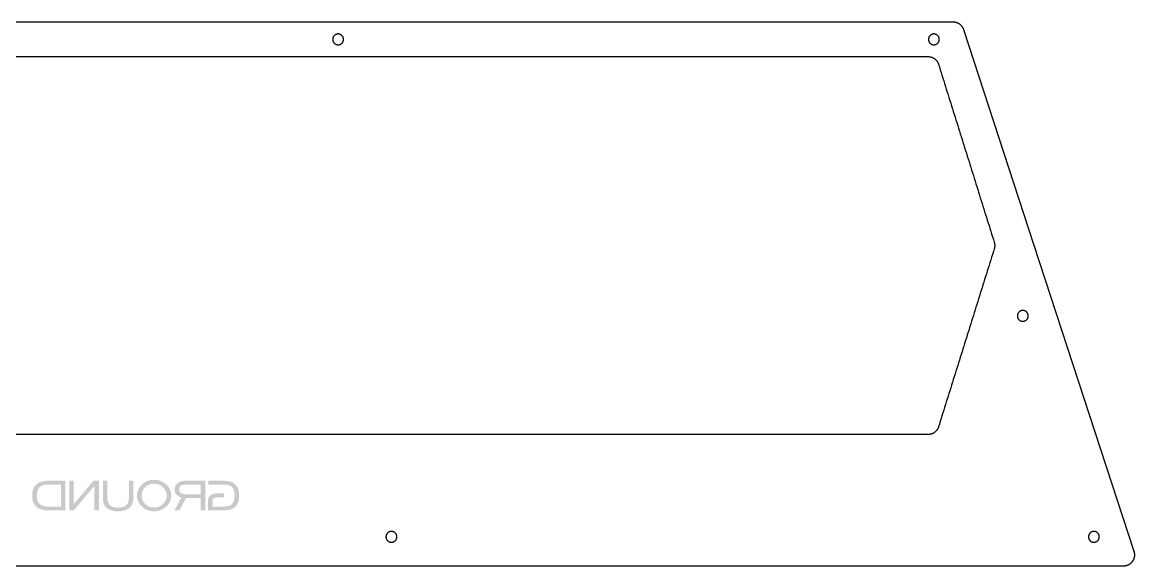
# Model space of a CAD drawing. Header units: inches. Extents: x 13.9 to 37.8, y 48.4 to 54.3.
# Drawn here: x 25.64 to 37.75, y 48.41 to 54.33 of the extents above; entities that cross this region are included whole.
import ezdxf

# ---------------------------------------------------------------- set-up
doc = ezdxf.new("R2010")
doc.units = ezdxf.units.IN
doc.header["$MEASUREMENT"] = 0
doc.layers.add('cut white', color=1, linetype='Continuous', true_color=0xfb0007)
doc.layers.add('etch clear acryl', color=18, linetype='Continuous', true_color=0x000000)

msp = doc.modelspace()

# ---------------------------------------------------------------- hatches: boundary and pattern name
at = {"layer": 'etch clear acryl', "extrusion": (0, 0, -1)}
h = msp.add_hatch(color=256, dxfattribs=at)
h.paths.add_polyline_path([(-25.751, 49.174), (-25.751, 49.179), (-25.751, 49.184), (-25.751, 49.189), (-25.751, 49.194), (-25.752, 49.198), (-25.752, 49.203), (-25.753, 49.207), (-25.754, 49.212), (-25.754, 49.216), (-25.755, 49.22), (-25.756, 49.225), (-25.757, 49.229), (-25.758, 49.233), (-25.76, 49.237), (-25.761, 49.241), (-25.762, 49.245), (-25.764, 49.248), (-25.765, 49.252), (-25.767, 49.256), (-25.769, 49.259), (-25.771, 49.262), (-25.772, 49.266), (-25.774, 49.269), (-25.777, 49.272), (-25.779, 49.275), (-25.781, 49.278), (-25.783, 49.281), (-25.786, 49.284), (-25.788, 49.287), (-25.791, 49.29), (-25.794, 49.292), (-25.797, 49.295), (-25.8, 49.297), (-25.803, 49.3), (-25.806, 49.302), (-25.809, 49.304), (-25.812, 49.307), (-25.816, 49.309), (-25.819, 49.311), (-25.823, 49.313), (-25.826, 49.314), (-25.83, 49.316), (-25.834, 49.318), (-25.838, 49.319), (-25.842, 49.321), (-25.846, 49.322), (-25.85, 49.324), (-25.854, 49.325), (-25.858, 49.326), (-25.863, 49.327), (-25.867, 49.329), (-25.872, 49.33), (-25.877, 49.33), (-25.882, 49.331), (-25.886, 49.332), (-25.891, 49.333), (-25.902, 49.334), (-25.912, 49.335), (-25.923, 49.335), (-25.935, 49.335), (-25.935, 49.335), (-26.113, 49.335), (-26.113, 49.335), (-26.113, 49.012), (-26.113, 49.012), (-25.935, 49.012), (-25.923, 49.013), (-25.912, 49.013), (-25.902, 49.014), (-25.891, 49.015), (-25.886, 49.016), (-25.882, 49.016), (-25.877, 49.017), (-25.872, 49.018), (-25.867, 49.019), (-25.863, 49.02), (-25.858, 49.021), (-25.854, 49.022), (-25.85, 49.024), (-25.846, 49.025), (-25.842, 49.027), (-25.838, 49.028), (-25.834, 49.03), (-25.83, 49.031), (-25.826, 49.033), (-25.823, 49.035), (-25.819, 49.037), (-25.816, 49.039), (-25.812, 49.041), (-25.809, 49.043), (-25.806, 49.046), (-25.803, 49.048), (-25.8, 49.05), (-25.797, 49.053), (-25.794, 49.055), (-25.791, 49.058), (-25.788, 49.061), (-25.786, 49.063), (-25.783, 49.066), (-25.781, 49.069), (-25.779, 49.072), (-25.777, 49.075), (-25.774, 49.079), (-25.772, 49.082), (-25.771, 49.085), (-25.769, 49.089), (-25.767, 49.092), (-25.765, 49.096), (-25.764, 49.1), (-25.762, 49.103), (-25.761, 49.107), (-25.76, 49.111), (-25.758, 49.115), (-25.757, 49.119), (-25.756, 49.123), (-25.755, 49.127), (-25.754, 49.132), (-25.754, 49.136), (-25.753, 49.141), (-25.752, 49.145), (-25.752, 49.15), (-25.751, 49.154), (-25.751, 49.159), (-25.751, 49.164), (-25.751, 49.169)], flags=0)
h.paths.add_polyline_path([(-25.801, 49.174), (-25.801, 49.179), (-25.801, 49.183), (-25.801, 49.187), (-25.802, 49.192), (-25.802, 49.196), (-25.803, 49.2), (-25.803, 49.204), (-25.804, 49.208), (-25.804, 49.212), (-25.805, 49.215), (-25.806, 49.219), (-25.807, 49.223), (-25.808, 49.226), (-25.809, 49.229), (-25.81, 49.233), (-25.812, 49.236), (-25.813, 49.239), (-25.815, 49.242), (-25.816, 49.245), (-25.817, 49.246), (-25.818, 49.248), (-25.819, 49.249), (-25.82, 49.251), (-25.82, 49.252), (-25.821, 49.253), (-25.822, 49.255), (-25.823, 49.256), (-25.824, 49.257), (-25.825, 49.258), (-25.826, 49.26), (-25.827, 49.261), (-25.828, 49.262), (-25.83, 49.263), (-25.831, 49.264), (-25.832, 49.265), (-25.833, 49.266), (-25.834, 49.267), (-25.835, 49.268), (-25.836, 49.269), (-25.838, 49.27), (-25.839, 49.271), (-25.84, 49.272), (-25.842, 49.273), (-25.843, 49.274), (-25.844, 49.275), (-25.846, 49.276), (-25.848, 49.277), (-25.85, 49.278), (-25.852, 49.279), (-25.854, 49.28), (-25.856, 49.281), (-25.859, 49.282), (-25.861, 49.283), (-25.863, 49.284), (-25.866, 49.285), (-25.868, 49.286), (-25.871, 49.286), (-25.873, 49.287), (-25.876, 49.288), (-25.881, 49.289), (-25.887, 49.29), (-25.893, 49.291), (-25.9, 49.292), (-25.906, 49.293), (-25.913, 49.293), (-25.92, 49.293), (-25.927, 49.294), (-25.935, 49.294), (-25.935, 49.294), (-26.063, 49.294), (-26.063, 49.294), (-26.063, 49.054), (-26.063, 49.054), (-25.935, 49.054), (-25.927, 49.054), (-25.92, 49.054), (-25.913, 49.054), (-25.906, 49.055), (-25.9, 49.056), (-25.893, 49.056), (-25.887, 49.057), (-25.881, 49.059), (-25.879, 49.059), (-25.876, 49.06), (-25.873, 49.061), (-25.871, 49.061), (-25.868, 49.062), (-25.866, 49.063), (-25.863, 49.064), (-25.861, 49.065), (-25.859, 49.065), (-25.856, 49.066), (-25.854, 49.067), (-25.852, 49.068), (-25.85, 49.069), (-25.848, 49.071), (-25.846, 49.072), (-25.844, 49.073), (-25.843, 49.074), (-25.842, 49.075), (-25.84, 49.076), (-25.839, 49.077), (-25.838, 49.078), (-25.836, 49.078), (-25.835, 49.08), (-25.834, 49.081), (-25.833, 49.082), (-25.832, 49.083), (-25.831, 49.084), (-25.83, 49.085), (-25.828, 49.086), (-25.827, 49.087), (-25.826, 49.088), (-25.825, 49.09), (-25.824, 49.091), (-25.823, 49.092), (-25.822, 49.093), (-25.821, 49.095), (-25.82, 49.096), (-25.82, 49.097), (-25.819, 49.099), (-25.818, 49.1), (-25.817, 49.102), (-25.816, 49.103), (-25.815, 49.106), (-25.813, 49.109), (-25.812, 49.112), (-25.81, 49.115), (-25.809, 49.119), (-25.808, 49.122), (-25.807, 49.125), (-25.806, 49.129), (-25.805, 49.133), (-25.804, 49.136), (-25.804, 49.14), (-25.803, 49.144), (-25.803, 49.148), (-25.802, 49.152), (-25.802, 49.156), (-25.801, 49.161), (-25.801, 49.165), (-25.801, 49.169)], flags=0)
for points in [[(-26.154, 49.012), (-26.154, 49.335), (-26.204, 49.335), (-26.204, 49.08), (-26.417, 49.335), (-26.478, 49.335), (-26.478, 49.012), (-26.428, 49.012), (-26.428, 49.281), (-26.204, 49.012)], [(-26.52, 49.149), (-26.52, 49.335), (-26.52, 49.335), (-26.569, 49.335), (-26.569, 49.335), (-26.569, 49.149), (-26.569, 49.146), (-26.569, 49.143), (-26.57, 49.14), (-26.57, 49.136), (-26.57, 49.133), (-26.57, 49.13), (-26.571, 49.127), (-26.571, 49.124), (-26.572, 49.121), (-26.572, 49.119), (-26.573, 49.116), (-26.573, 49.113), (-26.574, 49.11), (-26.575, 49.108), (-26.576, 49.105), (-26.577, 49.103), (-26.577, 49.1), (-26.578, 49.098), (-26.58, 49.095), (-26.581, 49.093), (-26.582, 49.091), (-26.583, 49.089), (-26.584, 49.086), (-26.586, 49.084), (-26.587, 49.082), (-26.588, 49.08), (-26.59, 49.078), (-26.592, 49.076), (-26.593, 49.074), (-26.595, 49.073), (-26.597, 49.071), (-26.598, 49.069), (-26.6, 49.068), (-26.602, 49.066), (-26.604, 49.064), (-26.606, 49.063), (-26.608, 49.061), (-26.61, 49.06), (-26.612, 49.059), (-26.615, 49.057), (-26.617, 49.056), (-26.619, 49.055), (-26.622, 49.054), (-26.624, 49.053), (-26.627, 49.052), (-26.629, 49.051), (-26.632, 49.05), (-26.635, 49.049), (-26.637, 49.048), (-26.64, 49.048), (-26.643, 49.047), (-26.646, 49.046), (-26.649, 49.046), (-26.652, 49.045), (-26.655, 49.045), (-26.658, 49.044), (-26.662, 49.044), (-26.665, 49.043), (-26.671, 49.043), (-26.678, 49.042), (-26.686, 49.042), (-26.693, 49.042), (-26.7, 49.043), (-26.707, 49.043), (-26.71, 49.044), (-26.713, 49.044), (-26.716, 49.045), (-26.719, 49.045), (-26.722, 49.046), (-26.725, 49.046), (-26.728, 49.047), (-26.731, 49.048), (-26.734, 49.048), (-26.737, 49.049), (-26.74, 49.05), (-26.742, 49.051), (-26.745, 49.052), (-26.747, 49.053), (-26.75, 49.054), (-26.752, 49.055), (-26.755, 49.056), (-26.757, 49.057), (-26.759, 49.059), (-26.762, 49.06), (-26.764, 49.061), (-26.766, 49.063), (-26.768, 49.064), (-26.77, 49.066), (-26.772, 49.068), (-26.774, 49.069), (-26.775, 49.071), (-26.777, 49.073), (-26.779, 49.074), (-26.78, 49.076), (-26.782, 49.078), (-26.783, 49.08), (-26.785, 49.082), (-26.786, 49.084), (-26.788, 49.086), (-26.789, 49.089), (-26.79, 49.091), (-26.791, 49.093), (-26.793, 49.095), (-26.794, 49.098), (-26.795, 49.1), (-26.796, 49.103), (-26.796, 49.105), (-26.797, 49.108), (-26.798, 49.11), (-26.799, 49.113), (-26.799, 49.116), (-26.8, 49.119), (-26.801, 49.121), (-26.801, 49.124), (-26.801, 49.127), (-26.802, 49.13), (-26.802, 49.133), (-26.802, 49.136), (-26.803, 49.14), (-26.803, 49.143), (-26.803, 49.146), (-26.803, 49.149), (-26.803, 49.149), (-26.803, 49.335), (-26.803, 49.335), (-26.853, 49.335), (-26.853, 49.335), (-26.853, 49.149), (-26.853, 49.144), (-26.852, 49.139), (-26.852, 49.134), (-26.852, 49.129), (-26.851, 49.124), (-26.85, 49.119), (-26.85, 49.114), (-26.849, 49.109), (-26.848, 49.105), (-26.847, 49.1), (-26.845, 49.096), (-26.844, 49.091), (-26.842, 49.087), (-26.841, 49.083), (-26.839, 49.079), (-26.838, 49.077), (-26.837, 49.075), (-26.836, 49.073), (-26.835, 49.071), (-26.834, 49.07), (-26.833, 49.068), (-26.832, 49.066), (-26.831, 49.064), (-26.829, 49.062), (-26.828, 49.061), (-26.827, 49.059), (-26.826, 49.057), (-26.824, 49.056), (-26.823, 49.054), (-26.822, 49.052), (-26.82, 49.051), (-26.819, 49.049), (-26.817, 49.048), (-26.816, 49.046), (-26.814, 49.045), (-26.813, 49.043), (-26.811, 49.042), (-26.81, 49.04), (-26.808, 49.039), (-26.806, 49.038), (-26.805, 49.036), (-26.803, 49.035), (-26.801, 49.034), (-26.798, 49.031), (-26.794, 49.029), (-26.79, 49.026), (-26.788, 49.025), (-26.785, 49.023), (-26.782, 49.022), (-26.78, 49.021), (-26.777, 49.019), (-26.774, 49.018), (-26.771, 49.017), (-26.768, 49.016), (-26.765, 49.015), (-26.762, 49.014), (-26.759, 49.013), (-26.756, 49.012), (-26.753, 49.011), (-26.75, 49.01), (-26.743, 49.008), (-26.737, 49.007), (-26.73, 49.006), (-26.723, 49.005), (-26.716, 49.004), (-26.709, 49.003), (-26.701, 49.003), (-26.693, 49.002), (-26.686, 49.002), (-26.678, 49.002), (-26.67, 49.003), (-26.663, 49.003), (-26.655, 49.004), (-26.648, 49.005), (-26.641, 49.006), (-26.635, 49.007), (-26.628, 49.008), (-26.622, 49.01), (-26.619, 49.011), (-26.616, 49.012), (-26.613, 49.013), (-26.61, 49.014), (-26.607, 49.015), (-26.604, 49.016), (-26.601, 49.017), (-26.598, 49.018), (-26.595, 49.019), (-26.592, 49.021), (-26.59, 49.022), (-26.587, 49.023), (-26.585, 49.025), (-26.582, 49.026), (-26.578, 49.029), (-26.574, 49.031), (-26.571, 49.034), (-26.569, 49.035), (-26.567, 49.036), (-26.566, 49.038), (-26.564, 49.039), (-26.562, 49.04), (-26.561, 49.042), (-26.559, 49.043), (-26.558, 49.045), (-26.556, 49.046), (-26.555, 49.048), (-26.553, 49.049), (-26.552, 49.051), (-26.55, 49.052), (-26.549, 49.054), (-26.548, 49.056), (-26.546, 49.057), (-26.545, 49.059), (-26.544, 49.061), (-26.543, 49.062), (-26.542, 49.064), (-26.54, 49.066), (-26.539, 49.068), (-26.538, 49.07), (-26.537, 49.071), (-26.536, 49.073), (-26.535, 49.075), (-26.534, 49.077), (-26.533, 49.079), (-26.531, 49.083), (-26.53, 49.087), (-26.528, 49.091), (-26.527, 49.096), (-26.526, 49.1), (-26.524, 49.105), (-26.523, 49.109), (-26.523, 49.114), (-26.522, 49.119), (-26.521, 49.124), (-26.52, 49.129), (-26.52, 49.134), (-26.52, 49.139), (-26.52, 49.144)], [(-27.664, 49.012), (-27.664, 49.105), (-27.664, 49.108), (-27.664, 49.111), (-27.664, 49.114), (-27.664, 49.117), (-27.664, 49.119), (-27.664, 49.122), (-27.665, 49.124), (-27.665, 49.127), (-27.666, 49.129), (-27.666, 49.132), (-27.667, 49.134), (-27.667, 49.137), (-27.668, 49.139), (-27.669, 49.141), (-27.669, 49.143), (-27.67, 49.146), (-27.671, 49.148), (-27.672, 49.15), (-27.673, 49.152), (-27.674, 49.154), (-27.675, 49.156), (-27.676, 49.158), (-27.677, 49.16), (-27.679, 49.161), (-27.68, 49.163), (-27.681, 49.165), (-27.683, 49.167), (-27.684, 49.168), (-27.686, 49.17), (-27.687, 49.171), (-27.689, 49.173), (-27.69, 49.174), (-27.692, 49.176), (-27.694, 49.177), (-27.696, 49.178), (-27.698, 49.18), (-27.7, 49.181), (-27.701, 49.182), (-27.704, 49.183), (-27.706, 49.184), (-27.708, 49.185), (-27.71, 49.186), (-27.712, 49.187), (-27.714, 49.188), (-27.717, 49.189), (-27.719, 49.19), (-27.722, 49.191), (-27.724, 49.192), (-27.727, 49.192), (-27.729, 49.193), (-27.732, 49.193), (-27.735, 49.194), (-27.737, 49.195), (-27.74, 49.195), (-27.743, 49.195), (-27.746, 49.196), (-27.752, 49.196), (-27.758, 49.197), (-27.765, 49.197), (-27.771, 49.197), (-27.771, 49.197), (-27.839, 49.197), (-27.839, 49.197), (-27.839, 49.156), (-27.839, 49.156), (-27.771, 49.156), (-27.767, 49.156), (-27.764, 49.156), (-27.76, 49.155), (-27.757, 49.155), (-27.754, 49.155), (-27.751, 49.154), (-27.749, 49.154), (-27.748, 49.154), (-27.746, 49.153), (-27.745, 49.153), (-27.744, 49.153), (-27.742, 49.152), (-27.741, 49.152), (-27.74, 49.152), (-27.739, 49.151), (-27.737, 49.151), (-27.736, 49.15), (-27.735, 49.15), (-27.734, 49.149), (-27.733, 49.149), (-27.732, 49.148), (-27.731, 49.148), (-27.73, 49.147), (-27.729, 49.147), (-27.728, 49.146), (-27.728, 49.145), (-27.727, 49.145), (-27.727, 49.144), (-27.726, 49.144), (-27.726, 49.144), (-27.725, 49.143), (-27.725, 49.143), (-27.725, 49.143), (-27.724, 49.142), (-27.724, 49.142), (-27.724, 49.141), (-27.723, 49.141), (-27.723, 49.14), (-27.723, 49.14), (-27.722, 49.139), (-27.722, 49.139), (-27.722, 49.138), (-27.721, 49.137), (-27.72, 49.136), (-27.72, 49.135), (-27.719, 49.134), (-27.719, 49.133), (-27.718, 49.132), (-27.718, 49.131), (-27.717, 49.13), (-27.717, 49.128), (-27.716, 49.127), (-27.716, 49.126), (-27.716, 49.124), (-27.715, 49.123), (-27.715, 49.122), (-27.715, 49.12), (-27.715, 49.119), (-27.714, 49.117), (-27.714, 49.115), (-27.714, 49.114), (-27.714, 49.112), (-27.714, 49.109), (-27.714, 49.105), (-27.714, 49.105), (-27.714, 49.054), (-27.714, 49.054), (-27.821, 49.054), (-27.836, 49.054), (-27.843, 49.054), (-27.85, 49.055), (-27.857, 49.055), (-27.863, 49.056), (-27.869, 49.057), (-27.875, 49.058), (-27.881, 49.059), (-27.886, 49.06), (-27.888, 49.061), (-27.891, 49.061), (-27.893, 49.062), (-27.895, 49.063), (-27.898, 49.064), (-27.9, 49.064), (-27.902, 49.065), (-27.904, 49.066), (-27.906, 49.067), (-27.908, 49.068), (-27.91, 49.069), (-27.911, 49.07), (-27.913, 49.071), (-27.914, 49.072), (-27.915, 49.072), (-27.917, 49.073), (-27.918, 49.074), (-27.919, 49.075), (-27.92, 49.076), (-27.921, 49.077), (-27.923, 49.078), (-27.924, 49.079), (-27.925, 49.08), (-27.926, 49.082), (-27.927, 49.083), (-27.928, 49.084), (-27.929, 49.085), (-27.93, 49.086), (-27.931, 49.087), (-27.932, 49.089), (-27.933, 49.09), (-27.934, 49.091), (-27.935, 49.093), (-27.936, 49.094), (-27.937, 49.095), (-27.938, 49.097), (-27.938, 49.098), (-27.939, 49.1), (-27.94, 49.101), (-27.941, 49.103), (-27.942, 49.106), (-27.944, 49.109), (-27.945, 49.112), (-27.946, 49.116), (-27.947, 49.119), (-27.948, 49.123), (-27.949, 49.127), (-27.95, 49.13), (-27.951, 49.134), (-27.952, 49.138), (-27.952, 49.142), (-27.953, 49.147), (-27.953, 49.151), (-27.954, 49.155), (-27.954, 49.16), (-27.954, 49.164), (-27.954, 49.169), (-27.954, 49.174), (-27.954, 49.179), (-27.954, 49.184), (-27.954, 49.188), (-27.954, 49.193), (-27.953, 49.197), (-27.953, 49.201), (-27.952, 49.206), (-27.952, 49.21), (-27.951, 49.214), (-27.95, 49.218), (-27.949, 49.221), (-27.948, 49.225), (-27.947, 49.229), (-27.946, 49.232), (-27.945, 49.236), (-27.944, 49.239), (-27.942, 49.242), (-27.941, 49.245), (-27.94, 49.247), (-27.939, 49.248), (-27.938, 49.25), (-27.938, 49.251), (-27.937, 49.253), (-27.936, 49.254), (-27.935, 49.255), (-27.934, 49.257), (-27.933, 49.258), (-27.932, 49.259), (-27.931, 49.261), (-27.93, 49.262), (-27.929, 49.263), (-27.928, 49.264), (-27.927, 49.265), (-27.926, 49.266), (-27.925, 49.268), (-27.924, 49.269), (-27.923, 49.27), (-27.921, 49.271), (-27.92, 49.272), (-27.919, 49.273), (-27.918, 49.274), (-27.917, 49.275), (-27.915, 49.276), (-27.914, 49.276), (-27.913, 49.277), (-27.911, 49.278), (-27.91, 49.279), (-27.908, 49.28), (-27.906, 49.281), (-27.904, 49.282), (-27.902, 49.283), (-27.9, 49.283), (-27.898, 49.284), (-27.896, 49.285), (-27.894, 49.286), (-27.891, 49.286), (-27.889, 49.287), (-27.886, 49.288), (-27.881, 49.289), (-27.876, 49.29), (-27.87, 49.291), (-27.864, 49.292), (-27.857, 49.292), (-27.851, 49.293), (-27.844, 49.293), (-27.836, 49.294), (-27.821, 49.294), (-27.821, 49.294), (-27.668, 49.294), (-27.668, 49.294), (-27.668, 49.335), (-27.668, 49.335), (-27.821, 49.335), (-27.831, 49.335), (-27.84, 49.335), (-27.849, 49.334), (-27.858, 49.334), (-27.867, 49.333), (-27.875, 49.332), (-27.883, 49.331), (-27.891, 49.329), (-27.898, 49.328), (-27.902, 49.327), (-27.905, 49.326), (-27.909, 49.325), (-27.912, 49.324), (-27.915, 49.323), (-27.918, 49.322), (-27.921, 49.321), (-27.924, 49.32), (-27.927, 49.318), (-27.93, 49.317), (-27.933, 49.316), (-27.936, 49.314), (-27.938, 49.313), (-27.941, 49.312), (-27.945, 49.309), (-27.947, 49.308), (-27.948, 49.307), (-27.95, 49.305), (-27.952, 49.304), (-27.954, 49.303), (-27.956, 49.301), (-27.957, 49.3), (-27.959, 49.298), (-27.961, 49.297), (-27.962, 49.295), (-27.964, 49.294), (-27.966, 49.292), (-27.967, 49.291), (-27.969, 49.289), (-27.97, 49.287), (-27.971, 49.286), (-27.973, 49.284), (-27.974, 49.282), (-27.976, 49.28), (-27.977, 49.279), (-27.978, 49.277), (-27.979, 49.275), (-27.981, 49.273), (-27.982, 49.271), (-27.983, 49.269), (-27.984, 49.267), (-27.985, 49.265), (-27.986, 49.263), (-27.987, 49.261), (-27.988, 49.259), (-27.99, 49.254), (-27.992, 49.25), (-27.994, 49.245), (-27.995, 49.241), (-27.997, 49.236), (-27.998, 49.231), (-27.999, 49.226), (-28, 49.22), (-28.001, 49.215), (-28.002, 49.21), (-28.003, 49.204), (-28.003, 49.198), (-28.004, 49.192), (-28.004, 49.186), (-28.004, 49.18), (-28.004, 49.174), (-28.004, 49.168), (-28.004, 49.162), (-28.004, 49.156), (-28.003, 49.15), (-28.003, 49.144), (-28.002, 49.138), (-28.001, 49.133), (-28, 49.128), (-27.999, 49.122), (-27.998, 49.117), (-27.997, 49.112), (-27.995, 49.107), (-27.994, 49.103), (-27.992, 49.098), (-27.99, 49.094), (-27.988, 49.089), (-27.987, 49.087), (-27.986, 49.085), (-27.985, 49.083), (-27.984, 49.081), (-27.983, 49.079), (-27.982, 49.077), (-27.981, 49.075), (-27.979, 49.073), (-27.978, 49.071), (-27.977, 49.069), (-27.976, 49.067), (-27.974, 49.066), (-27.973, 49.064), (-27.971, 49.062), (-27.97, 49.06), (-27.969, 49.059), (-27.967, 49.057), (-27.966, 49.055), (-27.964, 49.054), (-27.962, 49.052), (-27.961, 49.051), (-27.959, 49.049), (-27.957, 49.048), (-27.956, 49.046), (-27.954, 49.045), (-27.952, 49.044), (-27.95, 49.042), (-27.948, 49.041), (-27.947, 49.04), (-27.945, 49.038), (-27.943, 49.037), (-27.941, 49.036), (-27.938, 49.035), (-27.936, 49.033), (-27.933, 49.032), (-27.93, 49.03), (-27.927, 49.029), (-27.924, 49.028), (-27.921, 49.027), (-27.918, 49.026), (-27.915, 49.025), (-27.912, 49.024), (-27.908, 49.023), (-27.905, 49.022), (-27.898, 49.02), (-27.891, 49.018), (-27.883, 49.017), (-27.875, 49.016), (-27.867, 49.015), (-27.858, 49.014), (-27.849, 49.013), (-27.84, 49.013), (-27.831, 49.012), (-27.821, 49.012), (-27.821, 49.012)]]:
    msp.add_hatch(color=256, dxfattribs=at).paths.add_polyline_path(points, flags=0)
h = msp.add_hatch(color=256, dxfattribs=at)
h.paths.add_polyline_path([(-26.893, 49.174), (-26.893, 49.178), (-26.893, 49.183), (-26.893, 49.187), (-26.894, 49.191), (-26.894, 49.196), (-26.895, 49.2), (-26.895, 49.204), (-26.896, 49.208), (-26.897, 49.212), (-26.898, 49.216), (-26.899, 49.22), (-26.9, 49.224), (-26.902, 49.228), (-26.903, 49.232), (-26.905, 49.236), (-26.906, 49.24), (-26.908, 49.243), (-26.91, 49.247), (-26.912, 49.251), (-26.914, 49.254), (-26.916, 49.258), (-26.918, 49.262), (-26.921, 49.265), (-26.923, 49.269), (-26.926, 49.272), (-26.928, 49.275), (-26.931, 49.279), (-26.934, 49.282), (-26.937, 49.285), (-26.94, 49.289), (-26.943, 49.292), (-26.947, 49.295), (-26.95, 49.298), (-26.953, 49.301), (-26.957, 49.304), (-26.961, 49.307), (-26.964, 49.309), (-26.968, 49.312), (-26.972, 49.314), (-26.975, 49.317), (-26.979, 49.319), (-26.983, 49.321), (-26.987, 49.323), (-26.991, 49.325), (-26.995, 49.327), (-26.999, 49.329), (-27.003, 49.331), (-27.007, 49.332), (-27.011, 49.334), (-27.015, 49.335), (-27.019, 49.337), (-27.024, 49.338), (-27.028, 49.339), (-27.032, 49.34), (-27.037, 49.341), (-27.041, 49.342), (-27.046, 49.343), (-27.05, 49.343), (-27.055, 49.344), (-27.059, 49.344), (-27.064, 49.345), (-27.069, 49.345), (-27.073, 49.345), (-27.078, 49.345), (-27.083, 49.345), (-27.088, 49.345), (-27.092, 49.345), (-27.097, 49.344), (-27.102, 49.344), (-27.106, 49.343), (-27.111, 49.343), (-27.115, 49.342), (-27.12, 49.341), (-27.124, 49.34), (-27.128, 49.339), (-27.133, 49.338), (-27.137, 49.337), (-27.141, 49.335), (-27.146, 49.334), (-27.15, 49.332), (-27.154, 49.331), (-27.158, 49.329), (-27.162, 49.327), (-27.166, 49.325), (-27.17, 49.323), (-27.174, 49.321), (-27.177, 49.319), (-27.181, 49.317), (-27.185, 49.314), (-27.189, 49.312), (-27.192, 49.309), (-27.196, 49.307), (-27.2, 49.304), (-27.203, 49.301), (-27.207, 49.298), (-27.21, 49.295), (-27.213, 49.292), (-27.217, 49.289), (-27.22, 49.285), (-27.223, 49.282), (-27.226, 49.279), (-27.229, 49.275), (-27.231, 49.272), (-27.234, 49.269), (-27.236, 49.265), (-27.239, 49.262), (-27.241, 49.258), (-27.243, 49.254), (-27.245, 49.251), (-27.247, 49.247), (-27.249, 49.243), (-27.251, 49.24), (-27.252, 49.236), (-27.254, 49.232), (-27.255, 49.228), (-27.257, 49.224), (-27.258, 49.22), (-27.259, 49.216), (-27.26, 49.212), (-27.261, 49.208), (-27.262, 49.204), (-27.263, 49.2), (-27.263, 49.196), (-27.264, 49.191), (-27.264, 49.187), (-27.264, 49.183), (-27.264, 49.178), (-27.264, 49.174), (-27.264, 49.17), (-27.264, 49.165), (-27.264, 49.161), (-27.264, 49.157), (-27.263, 49.152), (-27.263, 49.148), (-27.262, 49.144), (-27.261, 49.14), (-27.26, 49.136), (-27.259, 49.132), (-27.258, 49.128), (-27.257, 49.124), (-27.255, 49.12), (-27.254, 49.116), (-27.252, 49.112), (-27.251, 49.108), (-27.249, 49.104), (-27.247, 49.101), (-27.245, 49.097), (-27.243, 49.093), (-27.241, 49.09), (-27.239, 49.086), (-27.236, 49.083), (-27.234, 49.079), (-27.231, 49.076), (-27.229, 49.072), (-27.226, 49.069), (-27.223, 49.065), (-27.22, 49.062), (-27.217, 49.059), (-27.213, 49.056), (-27.21, 49.053), (-27.207, 49.049), (-27.203, 49.046), (-27.2, 49.044), (-27.196, 49.041), (-27.192, 49.038), (-27.189, 49.035), (-27.185, 49.033), (-27.181, 49.031), (-27.177, 49.028), (-27.174, 49.026), (-27.17, 49.024), (-27.166, 49.022), (-27.162, 49.02), (-27.158, 49.018), (-27.154, 49.016), (-27.15, 49.015), (-27.146, 49.013), (-27.141, 49.012), (-27.137, 49.011), (-27.133, 49.009), (-27.128, 49.008), (-27.124, 49.007), (-27.12, 49.006), (-27.115, 49.005), (-27.111, 49.005), (-27.106, 49.004), (-27.102, 49.003), (-27.097, 49.003), (-27.092, 49.003), (-27.088, 49.002), (-27.083, 49.002), (-27.078, 49.002), (-27.073, 49.002), (-27.069, 49.002), (-27.064, 49.003), (-27.059, 49.003), (-27.055, 49.003), (-27.05, 49.004), (-27.046, 49.005), (-27.041, 49.005), (-27.037, 49.006), (-27.032, 49.007), (-27.028, 49.008), (-27.024, 49.009), (-27.019, 49.011), (-27.015, 49.012), (-27.011, 49.013), (-27.007, 49.015), (-27.003, 49.016), (-26.999, 49.018), (-26.995, 49.02), (-26.991, 49.022), (-26.987, 49.024), (-26.983, 49.026), (-26.979, 49.028), (-26.976, 49.031), (-26.972, 49.033), (-26.968, 49.035), (-26.965, 49.038), (-26.961, 49.041), (-26.957, 49.044), (-26.954, 49.046), (-26.95, 49.049), (-26.947, 49.053), (-26.944, 49.056), (-26.94, 49.059), (-26.937, 49.062), (-26.934, 49.065), (-26.931, 49.069), (-26.929, 49.072), (-26.926, 49.076), (-26.923, 49.079), (-26.921, 49.083), (-26.918, 49.086), (-26.916, 49.09), (-26.914, 49.093), (-26.912, 49.097), (-26.91, 49.101), (-26.908, 49.104), (-26.906, 49.108), (-26.905, 49.112), (-26.903, 49.116), (-26.902, 49.12), (-26.9, 49.124), (-26.899, 49.128), (-26.898, 49.132), (-26.897, 49.136), (-26.896, 49.14), (-26.895, 49.144), (-26.895, 49.148), (-26.894, 49.152), (-26.894, 49.157), (-26.893, 49.161), (-26.893, 49.165), (-26.893, 49.17)], flags=0)
h.paths.add_polyline_path([(-26.942, 49.174), (-26.943, 49.177), (-26.943, 49.18), (-26.943, 49.184), (-26.943, 49.187), (-26.943, 49.19), (-26.944, 49.193), (-26.944, 49.196), (-26.945, 49.199), (-26.946, 49.203), (-26.946, 49.206), (-26.947, 49.209), (-26.948, 49.212), (-26.949, 49.215), (-26.95, 49.218), (-26.951, 49.221), (-26.952, 49.223), (-26.954, 49.226), (-26.955, 49.229), (-26.956, 49.232), (-26.958, 49.235), (-26.96, 49.238), (-26.961, 49.24), (-26.963, 49.243), (-26.965, 49.246), (-26.967, 49.248), (-26.969, 49.251), (-26.971, 49.253), (-26.973, 49.256), (-26.975, 49.258), (-26.977, 49.261), (-26.98, 49.263), (-26.982, 49.266), (-26.985, 49.268), (-26.987, 49.27), (-26.99, 49.273), (-26.992, 49.275), (-26.995, 49.277), (-26.998, 49.279), (-27, 49.281), (-27.003, 49.282), (-27.006, 49.284), (-27.008, 49.286), (-27.011, 49.288), (-27.014, 49.289), (-27.017, 49.29), (-27.02, 49.292), (-27.023, 49.293), (-27.026, 49.294), (-27.029, 49.296), (-27.032, 49.297), (-27.035, 49.298), (-27.038, 49.299), (-27.041, 49.299), (-27.044, 49.3), (-27.047, 49.301), (-27.051, 49.302), (-27.054, 49.302), (-27.057, 49.303), (-27.061, 49.303), (-27.064, 49.303), (-27.067, 49.304), (-27.071, 49.304), (-27.074, 49.304), (-27.078, 49.304), (-27.081, 49.304), (-27.085, 49.304), (-27.088, 49.304), (-27.092, 49.303), (-27.095, 49.303), (-27.098, 49.303), (-27.102, 49.302), (-27.105, 49.301), (-27.108, 49.301), (-27.112, 49.3), (-27.115, 49.299), (-27.118, 49.298), (-27.121, 49.298), (-27.124, 49.297), (-27.127, 49.295), (-27.13, 49.294), (-27.133, 49.293), (-27.136, 49.292), (-27.139, 49.29), (-27.142, 49.289), (-27.145, 49.287), (-27.148, 49.286), (-27.151, 49.284), (-27.154, 49.282), (-27.157, 49.28), (-27.159, 49.278), (-27.162, 49.276), (-27.165, 49.274), (-27.167, 49.272), (-27.17, 49.27), (-27.173, 49.268), (-27.175, 49.265), (-27.178, 49.263), (-27.18, 49.261), (-27.182, 49.258), (-27.184, 49.256), (-27.187, 49.253), (-27.189, 49.251), (-27.191, 49.248), (-27.193, 49.245), (-27.194, 49.243), (-27.196, 49.24), (-27.198, 49.237), (-27.2, 49.235), (-27.201, 49.232), (-27.202, 49.229), (-27.204, 49.226), (-27.205, 49.223), (-27.206, 49.221), (-27.207, 49.218), (-27.209, 49.215), (-27.21, 49.212), (-27.21, 49.209), (-27.211, 49.206), (-27.212, 49.203), (-27.213, 49.199), (-27.213, 49.196), (-27.214, 49.193), (-27.214, 49.19), (-27.215, 49.187), (-27.215, 49.184), (-27.215, 49.18), (-27.215, 49.177), (-27.215, 49.174), (-27.215, 49.17), (-27.215, 49.167), (-27.215, 49.164), (-27.215, 49.16), (-27.214, 49.157), (-27.214, 49.154), (-27.213, 49.151), (-27.213, 49.148), (-27.212, 49.145), (-27.211, 49.142), (-27.21, 49.138), (-27.209, 49.135), (-27.208, 49.132), (-27.207, 49.13), (-27.206, 49.127), (-27.205, 49.124), (-27.204, 49.121), (-27.202, 49.118), (-27.201, 49.115), (-27.199, 49.113), (-27.198, 49.11), (-27.196, 49.107), (-27.194, 49.104), (-27.192, 49.102), (-27.19, 49.099), (-27.188, 49.097), (-27.186, 49.094), (-27.184, 49.092), (-27.182, 49.089), (-27.179, 49.087), (-27.177, 49.084), (-27.175, 49.082), (-27.172, 49.079), (-27.169, 49.077), (-27.167, 49.075), (-27.164, 49.073), (-27.162, 49.071), (-27.159, 49.069), (-27.156, 49.067), (-27.153, 49.065), (-27.151, 49.063), (-27.148, 49.062), (-27.145, 49.06), (-27.142, 49.059), (-27.139, 49.057), (-27.136, 49.056), (-27.133, 49.054), (-27.13, 49.053), (-27.127, 49.052), (-27.124, 49.051), (-27.121, 49.05), (-27.118, 49.049), (-27.115, 49.048), (-27.111, 49.047), (-27.108, 49.047), (-27.105, 49.046), (-27.102, 49.045), (-27.098, 49.045), (-27.095, 49.045), (-27.092, 49.044), (-27.088, 49.044), (-27.085, 49.044), (-27.081, 49.044), (-27.078, 49.044), (-27.074, 49.044), (-27.071, 49.044), (-27.067, 49.044), (-27.064, 49.044), (-27.061, 49.045), (-27.057, 49.045), (-27.054, 49.045), (-27.051, 49.046), (-27.047, 49.047), (-27.044, 49.047), (-27.041, 49.048), (-27.038, 49.049), (-27.035, 49.05), (-27.032, 49.051), (-27.029, 49.052), (-27.026, 49.053), (-27.023, 49.054), (-27.02, 49.056), (-27.017, 49.057), (-27.014, 49.059), (-27.011, 49.06), (-27.008, 49.062), (-27.006, 49.063), (-27.003, 49.065), (-27, 49.067), (-26.998, 49.069), (-26.995, 49.071), (-26.992, 49.073), (-26.99, 49.075), (-26.987, 49.077), (-26.985, 49.079), (-26.982, 49.082), (-26.98, 49.084), (-26.977, 49.087), (-26.975, 49.089), (-26.973, 49.092), (-26.971, 49.094), (-26.969, 49.097), (-26.967, 49.099), (-26.965, 49.102), (-26.963, 49.104), (-26.961, 49.107), (-26.96, 49.11), (-26.958, 49.113), (-26.956, 49.115), (-26.955, 49.118), (-26.954, 49.121), (-26.952, 49.124), (-26.951, 49.127), (-26.95, 49.13), (-26.949, 49.132), (-26.948, 49.135), (-26.947, 49.138), (-26.946, 49.142), (-26.946, 49.145), (-26.945, 49.148), (-26.944, 49.151), (-26.944, 49.154), (-26.943, 49.157), (-26.943, 49.16), (-26.943, 49.164), (-26.943, 49.167), (-26.943, 49.17)], flags=0)
h = msp.add_hatch(color=256, dxfattribs=at)
h.paths.add_polyline_path([(-27.3, 49.012), (-27.375, 49.153), (-27.371, 49.155), (-27.366, 49.156), (-27.362, 49.158), (-27.358, 49.159), (-27.354, 49.161), (-27.35, 49.163), (-27.348, 49.164), (-27.346, 49.165), (-27.345, 49.166), (-27.343, 49.167), (-27.341, 49.168), (-27.34, 49.169), (-27.338, 49.17), (-27.336, 49.171), (-27.335, 49.172), (-27.333, 49.173), (-27.332, 49.174), (-27.33, 49.175), (-27.329, 49.177), (-27.327, 49.178), (-27.326, 49.179), (-27.325, 49.18), (-27.324, 49.182), (-27.322, 49.183), (-27.321, 49.184), (-27.32, 49.186), (-27.319, 49.187), (-27.318, 49.189), (-27.317, 49.19), (-27.316, 49.191), (-27.315, 49.193), (-27.314, 49.194), (-27.313, 49.196), (-27.312, 49.197), (-27.311, 49.199), (-27.31, 49.201), (-27.309, 49.202), (-27.309, 49.204), (-27.308, 49.205), (-27.307, 49.207), (-27.307, 49.209), (-27.306, 49.21), (-27.306, 49.212), (-27.305, 49.214), (-27.305, 49.216), (-27.304, 49.218), (-27.304, 49.219), (-27.303, 49.221), (-27.303, 49.223), (-27.303, 49.225), (-27.302, 49.227), (-27.302, 49.229), (-27.302, 49.231), (-27.302, 49.233), (-27.302, 49.235), (-27.302, 49.237), (-27.302, 49.239), (-27.301, 49.241), (-27.302, 49.244), (-27.302, 49.247), (-27.302, 49.25), (-27.302, 49.254), (-27.303, 49.257), (-27.303, 49.26), (-27.304, 49.262), (-27.304, 49.264), (-27.304, 49.265), (-27.305, 49.267), (-27.305, 49.268), (-27.306, 49.27), (-27.306, 49.271), (-27.307, 49.272), (-27.307, 49.274), (-27.308, 49.275), (-27.308, 49.276), (-27.309, 49.278), (-27.309, 49.279), (-27.31, 49.28), (-27.311, 49.281), (-27.311, 49.283), (-27.312, 49.284), (-27.313, 49.285), (-27.313, 49.286), (-27.314, 49.288), (-27.315, 49.289), (-27.316, 49.29), (-27.317, 49.291), (-27.317, 49.292), (-27.318, 49.293), (-27.319, 49.294), (-27.32, 49.296), (-27.321, 49.297), (-27.322, 49.298), (-27.323, 49.299), (-27.324, 49.3), (-27.325, 49.301), (-27.326, 49.302), (-27.328, 49.304), (-27.331, 49.306), (-27.333, 49.308), (-27.335, 49.31), (-27.338, 49.311), (-27.341, 49.313), (-27.343, 49.315), (-27.346, 49.316), (-27.349, 49.318), (-27.354, 49.32), (-27.358, 49.322), (-27.362, 49.324), (-27.367, 49.326), (-27.372, 49.327), (-27.377, 49.329), (-27.382, 49.33), (-27.387, 49.331), (-27.392, 49.332), (-27.397, 49.333), (-27.402, 49.334), (-27.408, 49.335), (-27.413, 49.335), (-27.419, 49.335), (-27.425, 49.336), (-27.43, 49.336), (-27.43, 49.336), (-27.635, 49.335), (-27.635, 49.335), (-27.635, 49.012), (-27.635, 49.012), (-27.585, 49.012), (-27.585, 49.012), (-27.585, 49.146), (-27.585, 49.146), (-27.425, 49.146), (-27.425, 49.146), (-27.354, 49.012), (-27.354, 49.012)], flags=0)
h.paths.add_polyline_path([(-27.351, 49.241), (-27.351, 49.243), (-27.351, 49.244), (-27.351, 49.246), (-27.351, 49.247), (-27.351, 49.249), (-27.351, 49.25), (-27.352, 49.252), (-27.352, 49.253), (-27.352, 49.255), (-27.353, 49.256), (-27.353, 49.258), (-27.354, 49.259), (-27.354, 49.26), (-27.355, 49.262), (-27.355, 49.263), (-27.356, 49.264), (-27.356, 49.265), (-27.357, 49.267), (-27.358, 49.268), (-27.359, 49.269), (-27.359, 49.27), (-27.36, 49.271), (-27.361, 49.272), (-27.362, 49.273), (-27.363, 49.274), (-27.364, 49.275), (-27.365, 49.276), (-27.366, 49.277), (-27.367, 49.278), (-27.368, 49.279), (-27.369, 49.28), (-27.371, 49.281), (-27.372, 49.282), (-27.373, 49.282), (-27.375, 49.283), (-27.376, 49.284), (-27.377, 49.285), (-27.379, 49.285), (-27.38, 49.286), (-27.382, 49.287), (-27.383, 49.287), (-27.385, 49.288), (-27.387, 49.288), (-27.388, 49.289), (-27.39, 49.289), (-27.392, 49.29), (-27.394, 49.29), (-27.396, 49.291), (-27.399, 49.292), (-27.403, 49.292), (-27.408, 49.293), (-27.412, 49.293), (-27.416, 49.294), (-27.421, 49.294), (-27.426, 49.294), (-27.43, 49.294), (-27.43, 49.294), (-27.585, 49.294), (-27.585, 49.294), (-27.585, 49.188), (-27.585, 49.188), (-27.43, 49.188), (-27.426, 49.188), (-27.421, 49.188), (-27.416, 49.188), (-27.412, 49.188), (-27.408, 49.189), (-27.403, 49.189), (-27.399, 49.19), (-27.396, 49.191), (-27.394, 49.191), (-27.392, 49.192), (-27.39, 49.192), (-27.388, 49.193), (-27.387, 49.193), (-27.385, 49.194), (-27.383, 49.194), (-27.382, 49.195), (-27.38, 49.196), (-27.379, 49.196), (-27.377, 49.197), (-27.376, 49.198), (-27.375, 49.198), (-27.373, 49.199), (-27.372, 49.2), (-27.371, 49.201), (-27.369, 49.202), (-27.368, 49.203), (-27.367, 49.203), (-27.366, 49.204), (-27.365, 49.205), (-27.364, 49.206), (-27.363, 49.207), (-27.362, 49.208), (-27.361, 49.209), (-27.36, 49.21), (-27.359, 49.212), (-27.359, 49.213), (-27.358, 49.214), (-27.357, 49.215), (-27.356, 49.216), (-27.356, 49.218), (-27.355, 49.219), (-27.355, 49.22), (-27.354, 49.221), (-27.354, 49.223), (-27.353, 49.224), (-27.353, 49.225), (-27.352, 49.227), (-27.352, 49.228), (-27.352, 49.23), (-27.351, 49.231), (-27.351, 49.233), (-27.351, 49.234), (-27.351, 49.236), (-27.351, 49.238), (-27.351, 49.239)], flags=0)

# ---------------------------------------------------------------- linework, layer by layer
at = {"layer": 'cut white'}
for p, q in [((36.66, 51.898), (35.893, 54.25)), ((37.748, 48.563), (36.66, 51.898))]:
    msp.add_line(p, q, dxfattribs=at)
for points in [[(35.781, 54.332), (25.838, 54.332), (15.894, 54.332)], [(16.17, 53.957), (25.838, 53.957), (35.505, 53.957)], [(35.617, 53.875), (35.921, 52.904), (36.224, 51.934)], [(36.224, 51.863), (35.921, 50.893), (35.617, 49.922)], [(35.505, 49.839), (25.838, 49.839), (16.17, 49.839)], [(14.04, 48.409), (25.838, 48.409), (37.636, 48.409)]]:
    msp.add_open_spline(points, degree=2, dxfattribs=at)
for points, weights in [([(35.893, 54.25), (35.866, 54.332), (35.781, 54.332)], [1, 0.809348720074, 1]), ([(35.505, 53.957), (35.591, 53.957), (35.617, 53.875)], [1, 0.805661526561, 1]), ([(36.224, 51.934), (36.235, 51.898), (36.224, 51.863)], [1, 0.954509348695, 1]), ([(35.617, 49.922), (35.591, 49.839), (35.505, 49.839)], [1, 0.805661526561, 1])]:
    msp.add_rational_spline(points, weights, degree=2, dxfattribs=at)
for points, weights, knots in [([(29.022, 54.145), (29.022, 54.204), (29.081, 54.204), (29.14, 54.204), (29.14, 54.145), (29.14, 54.086), (29.081, 54.086), (29.022, 54.086), (29.022, 54.145)], [1, 0.707106781187, 1, 0.707106781187, 1, 0.707106781187, 1, 0.707106781187, 1], [-9.424778, -9.424778, -9.424778, -7.068583, -7.068583, -4.712389, -4.712389, -2.356194, -2.356194, 0, 0, 0]), ([(35.508, 54.145), (35.508, 54.204), (35.567, 54.204), (35.626, 54.204), (35.626, 54.145), (35.626, 54.086), (35.567, 54.086), (35.508, 54.086), (35.508, 54.145)], [1, 0.707106781187, 1, 0.707106781187, 1, 0.707106781187, 1, 0.707106781187, 1], [-9.424778, -9.424778, -9.424778, -7.068583, -7.068583, -4.712389, -4.712389, -2.356194, -2.356194, 0, 0, 0]), ([(36.476, 51.132), (36.476, 51.191), (36.535, 51.191), (36.594, 51.191), (36.594, 51.132), (36.594, 51.073), (36.535, 51.073), (36.476, 51.073), (36.476, 51.132)], [1, 0.707106781187, 1, 0.707106781187, 1, 0.707106781187, 1, 0.707106781187, 1], [-9.424778, -9.424778, -9.424778, -7.068583, -7.068583, -4.712389, -4.712389, -2.356194, -2.356194, 0, 0, 0]), ([(29.602, 48.724), (29.602, 48.783), (29.662, 48.783), (29.721, 48.783), (29.721, 48.724), (29.721, 48.665), (29.662, 48.665), (29.602, 48.665), (29.602, 48.724)], [1, 0.707106781187, 1, 0.707106781187, 1, 0.707106781187, 1, 0.707106781187, 1], [-9.424778, -9.424778, -9.424778, -7.068583, -7.068583, -4.712389, -4.712389, -2.356194, -2.356194, 0, 0, 0]), ([(37.25, 48.724), (37.25, 48.783), (37.309, 48.783), (37.368, 48.783), (37.368, 48.724), (37.368, 48.665), (37.309, 48.665), (37.25, 48.665), (37.25, 48.724)], [1, 0.707106781187, 1, 0.707106781187, 1, 0.707106781187, 1, 0.707106781187, 1], [-9.424778, -9.424778, -9.424778, -7.068583, -7.068583, -4.712389, -4.712389, -2.356194, -2.356194, 0, 0, 0]), ([(37.636, 48.409), (37.696, 48.409), (37.731, 48.457), (37.767, 48.506), (37.748, 48.563)], [1, 0.890878330607, 1, 0.890878330607, 1], [885.397621, 885.397621, 885.397621, 888.226748, 888.226748, 891.055875, 891.055875, 891.055875])]:
    msp.add_rational_spline(points, weights, degree=2, knots=knots, dxfattribs=at)

doc.saveas('drawing.dxf')
